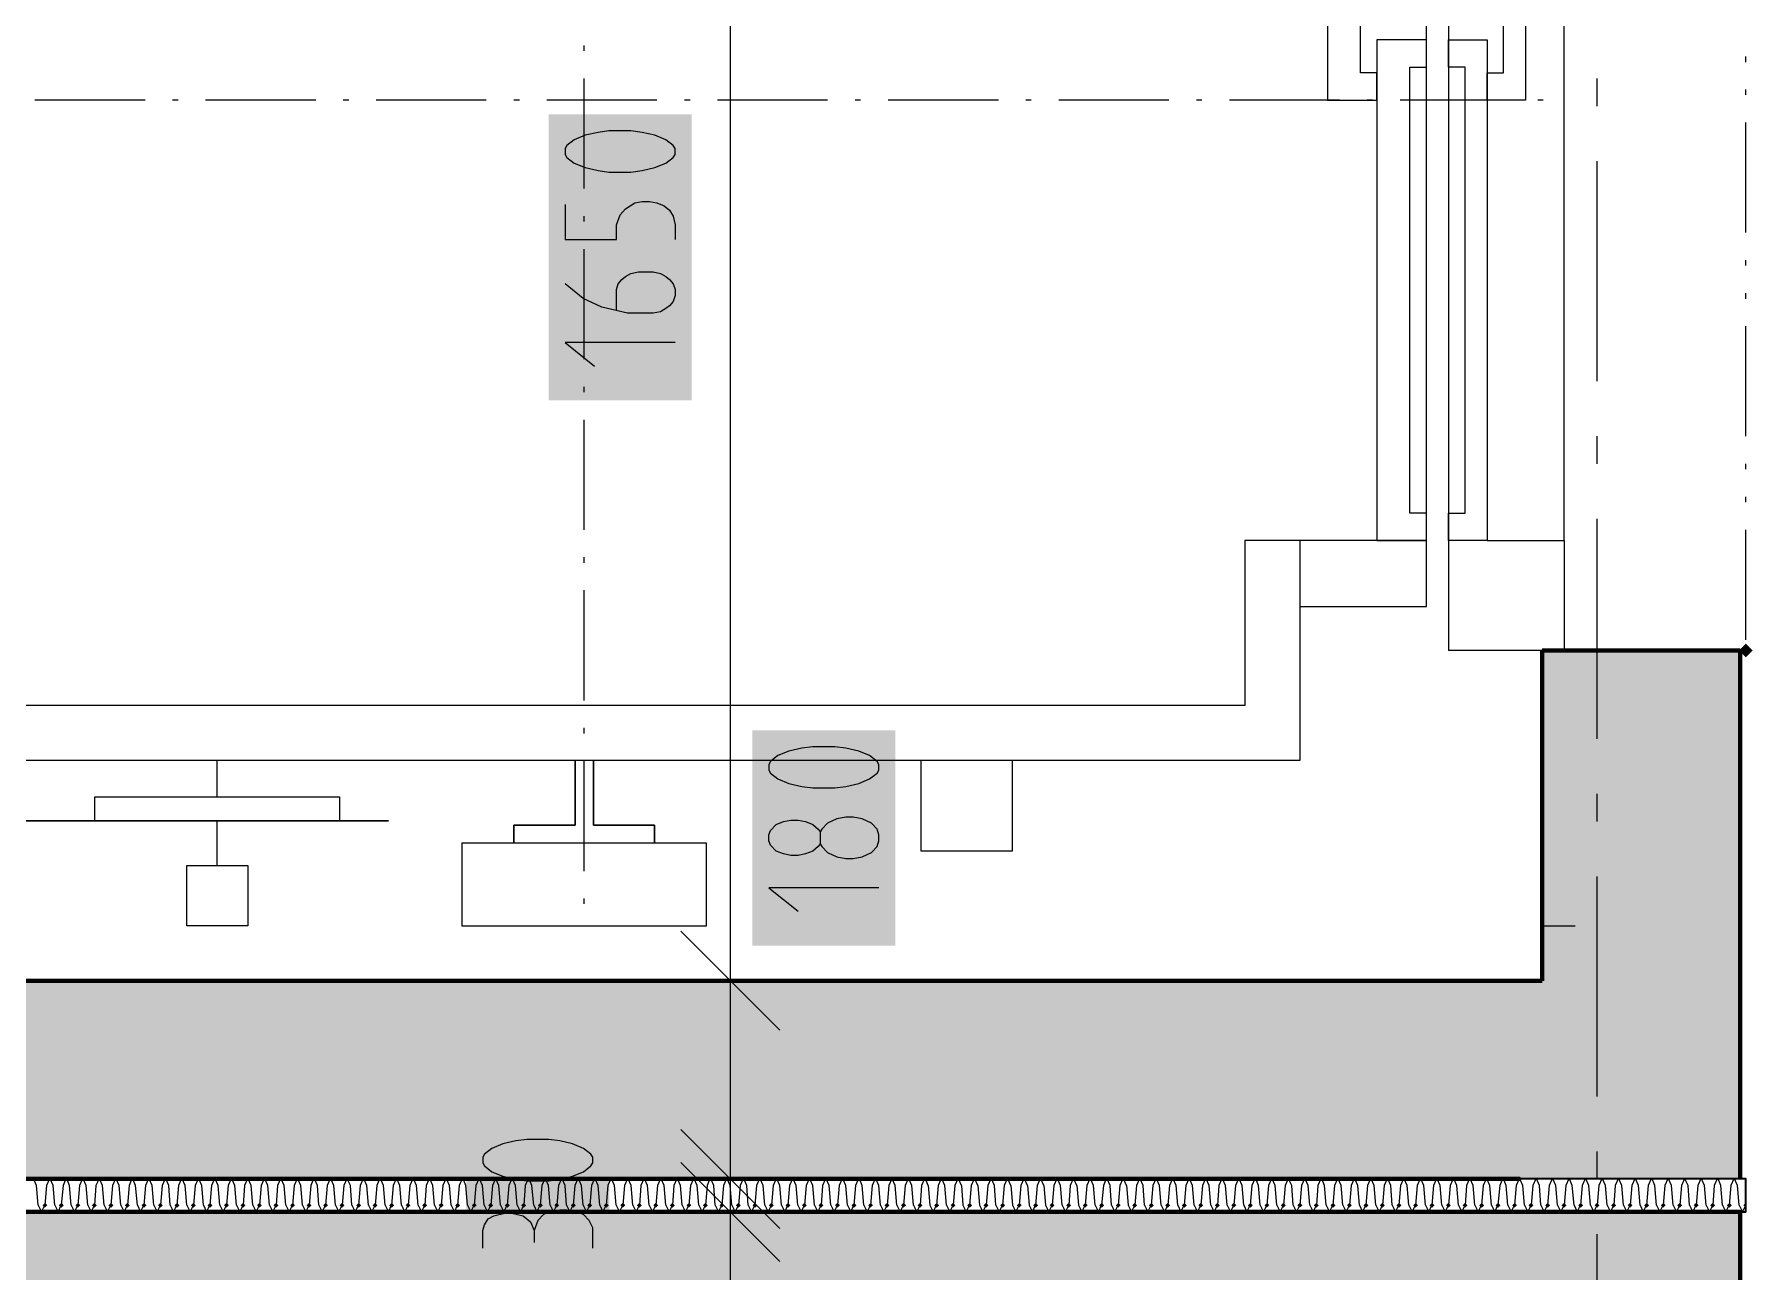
# Model space of a CAD drawing. Header units: millimetres. Extents: x 0 to 594, y 0 to 420.
# Drawn here: x 112.15 to 128.14, y 171.64 to 183.17 of the extents above; entities that cross this region are included whole.
import ezdxf

# ---------------------------------------------------------------- set-up
doc = ezdxf.new("R2010")
doc.units = ezdxf.units.MM
doc.header["$LTSCALE"] = 8
for name, color, linetype in [('PDF_Koty delkove', 7, 'Continuous'), ('PDF_Osy hlavni', 7, 'Continuous'), ('PDF_Steny obvodove nosne', 7, 'Continuous'), ('PDF_Steny sendvic', 7, 'Continuous'), ('PDF_Steny vnitrni', 7, 'Continuous'), ('PDF_Vytah', 7, 'Continuous')]:
    doc.layers.add(name, color=color, linetype=linetype)

msp = doc.modelspace()

# ---------------------------------------------------------------- linework, layer by layer
at = {"layer": 'PDF_Koty delkove', "lineweight": 18}
for points in [[(118.628, 131.969), (118.628, 149.753), (118.628, 151.916), (118.628, 154.553), (118.628, 155.806), (118.628, 158.065), (118.628, 159.31), (118.628, 160.823), (118.628, 163.437), (118.628, 170.15), (118.628, 172.2), (118.628, 172.508), (118.628, 174.353), (118.628, 191.265), (118.628, 193.11), (118.628, 193.418), (118.628, 195.468), (118.628, 195.621), (118.628, 210.535)], [(117.702, 182.268), (117.497, 182.268), (117.396, 182.254), (117.276, 182.227), (117.173, 182.185), (117.105, 182.131), (117.088, 182.103), (117.088, 182.049), (117.105, 182.021), (117.173, 181.967), (117.276, 181.926), (117.396, 181.898), (117.497, 181.884)], [(117.497, 181.884), (117.702, 181.884), (117.805, 181.898), (117.925, 181.926), (118.027, 181.967), (118.096, 182.021), (118.113, 182.049), (118.113, 182.103), (118.096, 182.131), (118.027, 182.185), (117.925, 182.227), (117.805, 182.254), (117.702, 182.268)], [(117.088, 181.583), (117.088, 181.255), (117.566, 181.255), (117.566, 181.392), (117.601, 181.487), (117.652, 181.542), (117.737, 181.597), (117.805, 181.611), (117.873, 181.611), (117.942, 181.597), (118.01, 181.57), (118.061, 181.528), (118.096, 181.474), (118.113, 181.392), (118.113, 181.255)], [(117.566, 180.598), (117.566, 180.789), (117.583, 180.844), (117.617, 180.885), (117.652, 180.912), (117.702, 180.94), (117.771, 180.954), (117.907, 180.954), (117.976, 180.94), (118.027, 180.912), (118.061, 180.885), (118.096, 180.844), (118.113, 180.789), (118.113, 180.735), (118.096, 180.68), (118.061, 180.639), (118.027, 180.612), (117.976, 180.584), (117.907, 180.57), (117.668, 180.57), (117.429, 180.625), (117.258, 180.707), (117.088, 180.844)], [(118.113, 180.296), (117.088, 180.296), (117.361, 180.078)], [(119.463, 175.629), (119.445, 175.602), (119.394, 175.561), (119.327, 175.534), (119.258, 175.52), (119.189, 175.52), (119.122, 175.534), (119.053, 175.561), (119.002, 175.616), (118.985, 175.657), (118.985, 175.711), (119.002, 175.752), (119.053, 175.808), (119.122, 175.835), (119.189, 175.849), (119.258, 175.849), (119.327, 175.835), (119.394, 175.808), (119.445, 175.766), (119.463, 175.739)], [(119.77, 175.876), (119.702, 175.876), (119.617, 175.862), (119.532, 175.821), (119.48, 175.766), (119.463, 175.739), (119.463, 175.629), (119.48, 175.602), (119.532, 175.547), (119.617, 175.506), (119.702, 175.492), (119.77, 175.492), (119.855, 175.506), (119.942, 175.547)], [(119.942, 175.547), (119.993, 175.602), (120.01, 175.657), (120.01, 175.711), (119.993, 175.766), (119.942, 175.821), (119.855, 175.862), (119.77, 175.876)], [(120.01, 175.219), (118.985, 175.219), (119.258, 175)], [(119.089, 173.892), (118.167, 174.814)], [(119.397, 174.353), (118.628, 174.353), (117.859, 174.353)], [(119.089, 172.047), (118.167, 172.969)], [(119.089, 171.739), (118.167, 172.662)], [(119.397, 172.508), (118.628, 172.508), (117.859, 172.508)], [(116.322, 171.862), (116.322, 172.026), (116.338, 172.081), (116.373, 172.135), (116.424, 172.163), (116.526, 172.19), (116.594, 172.19), (116.697, 172.163), (116.766, 172.108), (116.799, 172.026)], [(117.347, 171.862), (117.347, 172.053), (117.312, 172.121), (117.261, 172.176), (117.176, 172.203), (117.107, 172.217), (117.038, 172.217), (116.953, 172.203), (116.886, 172.176), (116.834, 172.121), (116.799, 172.026), (116.799, 171.917)], [(119.397, 172.2), (118.628, 172.2), (117.859, 172.2)]]:
    msp.add_lwpolyline(points, dxfattribs=at)
for points in [[(119.599, 176.533), (119.394, 176.533), (119.293, 176.519), (119.173, 176.492), (119.07, 176.451), (119.002, 176.396), (118.985, 176.368), (118.985, 176.314), (119.002, 176.286), (119.07, 176.232), (119.173, 176.191), (119.293, 176.163), (119.394, 176.149), (119.599, 176.149), (119.702, 176.163), (119.822, 176.191), (119.924, 176.232), (119.993, 176.286), (120.01, 176.314), (120.01, 176.368), (119.993, 176.396), (119.924, 176.451), (119.822, 176.492), (119.702, 176.519)], [(116.936, 172.874), (116.731, 172.874), (116.629, 172.861), (116.509, 172.833), (116.407, 172.792), (116.338, 172.738), (116.322, 172.71), (116.322, 172.656), (116.338, 172.628), (116.407, 172.574), (116.509, 172.533), (116.629, 172.505), (116.731, 172.491), (116.936, 172.491), (117.038, 172.505), (117.158, 172.533), (117.261, 172.574), (117.329, 172.628), (117.347, 172.656), (117.347, 172.71), (117.329, 172.738), (117.261, 172.792), (117.158, 172.833), (117.038, 172.861)]]:
    msp.add_lwpolyline(points, close=True, dxfattribs=at)
at = {"layer": 'PDF_Koty delkove', "color": 7, "lineweight": 18, "true_color": 0xffffff, "transparency": 33554559}
for points in [[(118.267, 179.759), (118.267, 182.421), (116.934, 179.759), (116.934, 182.421)], [(120.164, 174.681), (120.164, 176.686), (118.832, 174.681), (118.832, 176.686)], [(117.501, 171.68), (117.501, 173.028), (116.168, 171.68), (116.168, 173.028)]]:
    msp.add_solid(points, dxfattribs=at)
at = {"layer": 'PDF_Osy hlavni', "lineweight": 18}
for points in [[(126.697, 182.499), (126.697, 182.755)], [(126.697, 179.937), (126.697, 181.987)], [(126.697, 179.168), (126.697, 179.424)], [(126.697, 176.605), (126.697, 178.655)], [(126.697, 175.837), (126.697, 176.093)], [(126.697, 173.274), (126.697, 175.324)], [(126.697, 172.505), (126.697, 172.762)], [(126.697, 169.943), (126.697, 171.993)]]:
    msp.add_lwpolyline(points, dxfattribs=at)
at = {"layer": 'PDF_Steny obvodove nosne', "lineweight": 70}
msp.add_lwpolyline([(128.029, 131.816), (128.029, 172.2), (125.979, 172.2), (103.43, 172.2)], dxfattribs=at)
at = {"layer": 'PDF_Steny obvodove nosne', "color": 9, "lineweight": 9, "true_color": 0xc0c0c0, "transparency": 33554559}
for points in [[(101.38, 170.15), (125.979, 170.15), (101.38, 172.2), (125.979, 172.2)], [(125.979, 172.2), (125.979, 129.561), (128.029, 172.2), (128.029, 129.561)]]:
    msp.add_solid(points, dxfattribs=at)
at = {"layer": 'PDF_Steny sendvic', "lineweight": 35}
msp.add_lwpolyline([(103.43, 172.405), (103.43, 172.2), (125.979, 172.2), (128.029, 172.2), (128.081, 172.2), (128.081, 172.508), (128.029, 172.508), (105.582, 172.508), (103.737, 172.508), (103.737, 193.11), (105.582, 193.11), (128.029, 193.11), (128.081, 193.11), (128.081, 193.418), (128.029, 193.418), (103.43, 193.418), (103.43, 193.213)], dxfattribs=at)
at = {"layer": 'PDF_Steny sendvic', "lineweight": 25}
for points in [[(128.081, 182.909), (128.081, 182.96)], [(128.081, 182.602), (128.081, 182.653)], [(128.081, 181.32), (128.081, 182.345)], [(128.081, 181.013), (128.081, 181.064)], [(128.081, 180.705), (128.081, 180.757)], [(128.081, 179.424), (128.081, 180.449)], [(128.081, 179.117), (128.081, 179.168)], [(128.081, 178.809), (128.081, 178.86)], [(128.081, 177.528), (128.081, 178.553)]]:
    msp.add_lwpolyline(points, dxfattribs=at)
at = {"layer": 'PDF_Steny sendvic', "lineweight": 9}
for points in [[(112.168, 172.446), (112.14, 172.508)], [(112.287, 172.508), (112.26, 172.446)], [(112.322, 172.446), (112.294, 172.508)], [(112.441, 172.508), (112.414, 172.446)], [(112.475, 172.446), (112.448, 172.508)], [(112.595, 172.508), (112.567, 172.446)], [(112.629, 172.446), (112.601, 172.508)], [(112.749, 172.508), (112.721, 172.446)], [(112.783, 172.446), (112.755, 172.508)], [(112.902, 172.508), (112.875, 172.446)], [(112.937, 172.446), (112.909, 172.508)], [(113.056, 172.508), (113.029, 172.446)], [(113.09, 172.446), (113.063, 172.508)], [(113.21, 172.508), (113.182, 172.446)], [(113.244, 172.446), (113.216, 172.508)], [(113.364, 172.508), (113.336, 172.446)], [(113.398, 172.446), (113.37, 172.508)], [(113.517, 172.508), (113.49, 172.446)], [(113.552, 172.446), (113.524, 172.508)], [(113.671, 172.508), (113.644, 172.446)], [(113.705, 172.446), (113.678, 172.508)], [(113.825, 172.508), (113.797, 172.446)], [(113.859, 172.446), (113.831, 172.508)], [(113.979, 172.508), (113.951, 172.446)], [(114.013, 172.446), (113.985, 172.508)], [(114.132, 172.508), (114.105, 172.446)], [(114.167, 172.446), (114.139, 172.508)], [(114.286, 172.508), (114.259, 172.446)], [(114.32, 172.446), (114.293, 172.508)], [(114.44, 172.508), (114.412, 172.446)], [(114.474, 172.446), (114.446, 172.508)], [(114.594, 172.508), (114.566, 172.446)], [(114.628, 172.446), (114.6, 172.508)], [(114.747, 172.508), (114.72, 172.446)], [(114.782, 172.446), (114.754, 172.508)], [(114.901, 172.508), (114.873, 172.446)], [(114.935, 172.446), (114.908, 172.508)], [(115.055, 172.508), (115.027, 172.446)], [(115.089, 172.446), (115.061, 172.508)], [(115.209, 172.508), (115.181, 172.446)], [(115.243, 172.446), (115.215, 172.508)], [(115.362, 172.508), (115.335, 172.446)], [(115.397, 172.446), (115.369, 172.508)], [(115.516, 172.508), (115.488, 172.446)], [(115.55, 172.446), (115.523, 172.508)], [(115.67, 172.508), (115.642, 172.446)], [(115.704, 172.446), (115.676, 172.508)], [(115.824, 172.508), (115.796, 172.446)], [(115.858, 172.446), (115.83, 172.508)], [(115.977, 172.508), (115.95, 172.446)], [(116.012, 172.446), (115.984, 172.508)], [(116.131, 172.508), (116.103, 172.446)], [(116.165, 172.446), (116.138, 172.508)], [(116.285, 172.508), (116.257, 172.446)], [(116.319, 172.446), (116.291, 172.508)], [(116.439, 172.508), (116.411, 172.446)], [(116.473, 172.446), (116.445, 172.508)], [(116.592, 172.508), (116.565, 172.446)], [(116.627, 172.446), (116.599, 172.508)], [(116.746, 172.508), (116.718, 172.446)], [(116.78, 172.446), (116.753, 172.508)], [(116.9, 172.508), (116.872, 172.446)], [(116.934, 172.446), (116.906, 172.508)], [(117.054, 172.508), (117.026, 172.446)], [(117.088, 172.446), (117.06, 172.508)], [(117.207, 172.508), (117.18, 172.446)], [(117.242, 172.446), (117.214, 172.508)], [(117.361, 172.508), (117.333, 172.446)], [(117.395, 172.446), (117.368, 172.508)], [(117.515, 172.508), (117.487, 172.446)], [(117.549, 172.446), (117.521, 172.508)], [(117.669, 172.508), (117.641, 172.446)], [(117.703, 172.446), (117.675, 172.508)], [(117.822, 172.508), (117.795, 172.446)], [(117.857, 172.446), (117.829, 172.508)], [(117.976, 172.508), (117.948, 172.446)], [(118.01, 172.446), (117.983, 172.508)], [(118.13, 172.508), (118.102, 172.446)], [(118.164, 172.446), (118.136, 172.508)], [(118.284, 172.508), (118.256, 172.446)], [(118.318, 172.446), (118.29, 172.508)], [(118.437, 172.508), (118.41, 172.446)], [(118.472, 172.446), (118.444, 172.508)], [(118.591, 172.508), (118.563, 172.446)], [(118.625, 172.446), (118.598, 172.508)], [(118.745, 172.508), (118.717, 172.446)], [(118.779, 172.446), (118.751, 172.508)], [(118.899, 172.508), (118.871, 172.446)], [(118.933, 172.446), (118.905, 172.508)], [(119.052, 172.508), (119.025, 172.446)], [(119.087, 172.446), (119.059, 172.508)], [(119.206, 172.508), (119.178, 172.446)], [(119.24, 172.446), (119.213, 172.508)], [(119.36, 172.508), (119.332, 172.446)], [(119.394, 172.446), (119.366, 172.508)], [(119.514, 172.508), (119.486, 172.446)], [(119.548, 172.446), (119.52, 172.508)], [(119.667, 172.508), (119.64, 172.446)], [(119.702, 172.446), (119.674, 172.508)], [(119.821, 172.508), (119.793, 172.446)], [(119.855, 172.446), (119.828, 172.508)], [(119.975, 172.508), (119.947, 172.446)], [(120.009, 172.446), (119.981, 172.508)], [(120.129, 172.508), (120.101, 172.446)], [(120.163, 172.446), (120.135, 172.508)], [(120.282, 172.508), (120.255, 172.446)], [(120.317, 172.446), (120.289, 172.508)], [(120.436, 172.508), (120.408, 172.446)], [(120.47, 172.446), (120.443, 172.508)], [(120.59, 172.508), (120.562, 172.446)], [(120.624, 172.446), (120.596, 172.508)], [(120.744, 172.508), (120.716, 172.446)], [(120.778, 172.446), (120.75, 172.508)], [(120.897, 172.508), (120.87, 172.446)], [(120.932, 172.446), (120.904, 172.508)], [(121.051, 172.508), (121.023, 172.446)], [(121.085, 172.446), (121.058, 172.508)], [(121.205, 172.508), (121.177, 172.446)], [(121.239, 172.446), (121.211, 172.508)], [(121.359, 172.508), (121.331, 172.446)], [(121.393, 172.446), (121.365, 172.508)], [(121.512, 172.508), (121.485, 172.446)], [(121.547, 172.446), (121.519, 172.508)], [(121.666, 172.508), (121.638, 172.446)], [(121.7, 172.446), (121.673, 172.508)], [(121.82, 172.508), (121.792, 172.446)], [(121.854, 172.446), (121.826, 172.508)], [(121.974, 172.508), (121.946, 172.446)], [(122.008, 172.446), (121.98, 172.508)], [(122.127, 172.508), (122.1, 172.446)], [(122.162, 172.446), (122.134, 172.508)], [(122.281, 172.508), (122.253, 172.446)], [(122.315, 172.446), (122.288, 172.508)], [(122.435, 172.508), (122.407, 172.446)], [(122.469, 172.446), (122.441, 172.508)], [(122.589, 172.508), (122.561, 172.446)], [(122.623, 172.446), (122.595, 172.508)], [(122.742, 172.508), (122.715, 172.446)], [(122.777, 172.446), (122.749, 172.508)], [(122.896, 172.508), (122.868, 172.446)], [(122.93, 172.446), (122.903, 172.508)], [(123.05, 172.508), (123.022, 172.446)], [(123.084, 172.446), (123.056, 172.508)], [(123.204, 172.508), (123.176, 172.446)], [(123.238, 172.446), (123.21, 172.508)], [(123.357, 172.508), (123.33, 172.446)], [(123.391, 172.446), (123.364, 172.508)], [(123.511, 172.508), (123.483, 172.446)], [(123.545, 172.446), (123.518, 172.508)], [(123.665, 172.508), (123.637, 172.446)], [(123.699, 172.446), (123.671, 172.508)], [(123.819, 172.508), (123.791, 172.446)], [(123.853, 172.446), (123.825, 172.508)], [(123.972, 172.508), (123.945, 172.446)], [(124.006, 172.446), (123.979, 172.508)], [(124.126, 172.508), (124.098, 172.446)], [(124.16, 172.446), (124.133, 172.508)], [(124.28, 172.508), (124.252, 172.446)], [(124.314, 172.446), (124.286, 172.508)], [(124.434, 172.508), (124.406, 172.446)], [(124.468, 172.446), (124.44, 172.508)], [(124.587, 172.508), (124.56, 172.446)], [(124.621, 172.446), (124.594, 172.508)], [(124.741, 172.508), (124.713, 172.446)], [(124.775, 172.446), (124.748, 172.508)], [(124.895, 172.508), (124.867, 172.446)], [(124.929, 172.446), (124.901, 172.508)], [(125.049, 172.508), (125.021, 172.446)], [(125.083, 172.446), (125.055, 172.508)], [(125.202, 172.508), (125.175, 172.446)], [(125.236, 172.446), (125.209, 172.508)], [(125.356, 172.508), (125.328, 172.446)], [(125.39, 172.446), (125.363, 172.508)], [(125.51, 172.508), (125.482, 172.446)], [(125.544, 172.446), (125.516, 172.508)], [(125.664, 172.508), (125.636, 172.446)], [(125.698, 172.446), (125.67, 172.508)], [(125.817, 172.508), (125.79, 172.446)], [(125.851, 172.446), (125.824, 172.508)], [(125.971, 172.508), (125.943, 172.446)], [(126.005, 172.446), (125.978, 172.508)], [(126.125, 172.508), (126.097, 172.446)], [(126.159, 172.446), (126.131, 172.508)], [(126.279, 172.508), (126.251, 172.446)], [(126.313, 172.446), (126.285, 172.508)], [(126.432, 172.508), (126.405, 172.446)], [(126.466, 172.446), (126.439, 172.508)], [(126.586, 172.508), (126.558, 172.446)], [(126.62, 172.446), (126.593, 172.508)], [(126.74, 172.508), (126.712, 172.446)], [(126.774, 172.446), (126.746, 172.508)], [(126.894, 172.508), (126.866, 172.446)], [(126.928, 172.446), (126.9, 172.508)], [(127.047, 172.508), (127.02, 172.446)], [(127.081, 172.446), (127.054, 172.508)], [(127.201, 172.508), (127.173, 172.446)], [(127.235, 172.446), (127.208, 172.508)], [(127.355, 172.508), (127.327, 172.446)], [(127.389, 172.446), (127.361, 172.508)], [(127.509, 172.508), (127.481, 172.446)], [(127.543, 172.446), (127.515, 172.508)], [(127.662, 172.508), (127.635, 172.446)], [(127.696, 172.446), (127.669, 172.508)], [(127.816, 172.508), (127.788, 172.446)], [(127.85, 172.446), (127.823, 172.508)], [(127.97, 172.508), (127.942, 172.446)], [(128.004, 172.446), (127.976, 172.508)], [(112.183, 172.262), (112.168, 172.446)], [(112.26, 172.446), (112.245, 172.262)], [(112.26, 172.446), (112.26, 172.446)], [(112.337, 172.262), (112.322, 172.446)], [(112.414, 172.446), (112.398, 172.262)], [(112.414, 172.446), (112.414, 172.446)], [(112.491, 172.262), (112.475, 172.446)], [(112.567, 172.446), (112.552, 172.262)], [(112.567, 172.446), (112.567, 172.446)], [(112.644, 172.262), (112.629, 172.446)], [(112.721, 172.446), (112.706, 172.262)], [(112.721, 172.446), (112.721, 172.446)], [(112.798, 172.262), (112.783, 172.446)], [(112.875, 172.446), (112.86, 172.262)], [(112.875, 172.446), (112.875, 172.446)], [(112.952, 172.262), (112.937, 172.446)], [(113.029, 172.446), (113.013, 172.262)], [(113.029, 172.446), (113.029, 172.446)], [(113.106, 172.262), (113.09, 172.446)], [(113.182, 172.446), (113.167, 172.262)], [(113.182, 172.446), (113.182, 172.446)], [(113.259, 172.262), (113.244, 172.446)], [(113.336, 172.446), (113.321, 172.262)], [(113.336, 172.446), (113.336, 172.446)], [(113.413, 172.262), (113.398, 172.446)], [(113.49, 172.446), (113.475, 172.262)], [(113.49, 172.446), (113.49, 172.446)], [(113.567, 172.262), (113.552, 172.446)], [(113.644, 172.446), (113.628, 172.262)], [(113.644, 172.446), (113.644, 172.446)], [(113.721, 172.262), (113.705, 172.446)], [(113.797, 172.446), (113.782, 172.262)], [(113.797, 172.446), (113.797, 172.446)], [(113.874, 172.262), (113.859, 172.446)], [(113.951, 172.446), (113.936, 172.262)], [(113.951, 172.446), (113.951, 172.446)], [(114.028, 172.262), (114.013, 172.446)], [(114.105, 172.446), (114.09, 172.262)], [(114.105, 172.446), (114.105, 172.446)], [(114.182, 172.262), (114.167, 172.446)], [(114.259, 172.446), (114.243, 172.262)], [(114.259, 172.446), (114.259, 172.446)], [(114.336, 172.262), (114.32, 172.446)], [(114.412, 172.446), (114.397, 172.262)], [(114.412, 172.446), (114.412, 172.446)], [(114.489, 172.262), (114.474, 172.446)], [(114.566, 172.446), (114.551, 172.262)], [(114.566, 172.446), (114.566, 172.446)], [(114.643, 172.262), (114.628, 172.446)], [(114.72, 172.446), (114.705, 172.262)], [(114.72, 172.446), (114.72, 172.446)], [(114.797, 172.262), (114.782, 172.446)], [(114.873, 172.446), (114.858, 172.262)], [(114.873, 172.446), (114.873, 172.446)], [(114.951, 172.262), (114.935, 172.446)], [(115.027, 172.446), (115.012, 172.262)], [(115.027, 172.446), (115.027, 172.446)], [(115.104, 172.262), (115.089, 172.446)], [(115.181, 172.446), (115.166, 172.262)], [(115.181, 172.446), (115.181, 172.446)], [(115.258, 172.262), (115.243, 172.446)], [(115.335, 172.446), (115.32, 172.262)], [(115.335, 172.446), (115.335, 172.446)], [(115.412, 172.262), (115.397, 172.446)], [(115.488, 172.446), (115.473, 172.262)], [(115.488, 172.446), (115.488, 172.446)], [(115.566, 172.262), (115.55, 172.446)], [(115.642, 172.446), (115.627, 172.262)], [(115.642, 172.446), (115.642, 172.446)], [(115.719, 172.262), (115.704, 172.446)], [(115.796, 172.446), (115.781, 172.262)], [(115.796, 172.446), (115.796, 172.446)], [(115.873, 172.262), (115.858, 172.446)], [(115.95, 172.446), (115.935, 172.262)], [(115.95, 172.446), (115.95, 172.446)], [(116.027, 172.262), (116.012, 172.446)], [(116.103, 172.446), (116.088, 172.262)], [(116.103, 172.446), (116.103, 172.446)], [(116.181, 172.262), (116.165, 172.446)], [(116.257, 172.446), (116.242, 172.262)], [(116.257, 172.446), (116.257, 172.446)], [(116.334, 172.262), (116.319, 172.446)], [(116.411, 172.446), (116.396, 172.262)], [(116.411, 172.446), (116.411, 172.446)], [(116.488, 172.262), (116.473, 172.446)], [(116.565, 172.446), (116.55, 172.262)], [(116.565, 172.446), (116.565, 172.446)], [(116.642, 172.262), (116.627, 172.446)], [(116.718, 172.446), (116.703, 172.262)], [(116.718, 172.446), (116.718, 172.446)], [(116.796, 172.262), (116.78, 172.446)], [(116.872, 172.446), (116.857, 172.262)], [(116.872, 172.446), (116.872, 172.446)], [(116.949, 172.262), (116.934, 172.446)], [(117.026, 172.446), (117.011, 172.262)], [(117.026, 172.446), (117.026, 172.446)], [(117.103, 172.262), (117.088, 172.446)], [(117.18, 172.446), (117.165, 172.262)], [(117.18, 172.446), (117.18, 172.446)], [(117.257, 172.262), (117.242, 172.446)], [(117.333, 172.446), (117.318, 172.262)], [(117.333, 172.446), (117.333, 172.446)], [(117.411, 172.262), (117.395, 172.446)], [(117.487, 172.446), (117.472, 172.262)], [(117.487, 172.446), (117.487, 172.446)], [(117.564, 172.262), (117.549, 172.446)], [(117.641, 172.446), (117.626, 172.262)], [(117.641, 172.446), (117.641, 172.446)], [(117.718, 172.262), (117.703, 172.446)], [(117.795, 172.446), (117.78, 172.262)], [(117.795, 172.446), (117.795, 172.446)], [(117.872, 172.262), (117.857, 172.446)], [(117.948, 172.446), (117.933, 172.262)], [(117.948, 172.446), (117.948, 172.446)], [(117.948, 172.446), (117.948, 172.446)], [(118.026, 172.262), (118.01, 172.446)], [(118.102, 172.446), (118.087, 172.262)], [(118.102, 172.446), (118.102, 172.446)], [(118.179, 172.262), (118.164, 172.446)], [(118.256, 172.446), (118.241, 172.262)], [(118.256, 172.446), (118.256, 172.446)], [(118.333, 172.262), (118.318, 172.446)], [(118.41, 172.446), (118.395, 172.262)], [(118.41, 172.446), (118.41, 172.446)], [(118.487, 172.262), (118.472, 172.446)], [(118.563, 172.446), (118.548, 172.262)], [(118.563, 172.446), (118.563, 172.446)], [(118.641, 172.262), (118.625, 172.446)], [(118.717, 172.446), (118.702, 172.262)], [(118.717, 172.446), (118.717, 172.446)], [(118.794, 172.262), (118.779, 172.446)], [(118.871, 172.446), (118.856, 172.262)], [(118.871, 172.446), (118.871, 172.446)], [(118.948, 172.262), (118.933, 172.446)], [(119.025, 172.446), (119.009, 172.262)], [(119.025, 172.446), (119.025, 172.446)], [(119.102, 172.262), (119.087, 172.446)], [(119.178, 172.446), (119.163, 172.262)], [(119.178, 172.446), (119.178, 172.446)], [(119.256, 172.262), (119.24, 172.446)], [(119.332, 172.446), (119.317, 172.262)], [(119.332, 172.446), (119.332, 172.446)], [(119.409, 172.262), (119.394, 172.446)], [(119.486, 172.446), (119.471, 172.262)], [(119.486, 172.446), (119.486, 172.446)], [(119.563, 172.262), (119.548, 172.446)], [(119.64, 172.446), (119.624, 172.262)], [(119.64, 172.446), (119.64, 172.446)], [(119.717, 172.262), (119.702, 172.446)], [(119.793, 172.446), (119.778, 172.262)], [(119.793, 172.446), (119.793, 172.446)], [(119.87, 172.262), (119.855, 172.446)], [(119.947, 172.446), (119.932, 172.262)], [(119.947, 172.446), (119.947, 172.446)], [(120.024, 172.262), (120.009, 172.446)], [(120.101, 172.446), (120.086, 172.262)], [(120.101, 172.446), (120.101, 172.446)], [(120.178, 172.262), (120.163, 172.446)], [(120.255, 172.446), (120.239, 172.262)], [(120.255, 172.446), (120.255, 172.446)], [(120.332, 172.262), (120.317, 172.446)], [(120.408, 172.446), (120.393, 172.262)], [(120.408, 172.446), (120.408, 172.446)], [(120.47, 172.446), (120.485, 172.262), (120.516, 172.2)], [(120.562, 172.446), (120.547, 172.262)], [(120.562, 172.446), (120.562, 172.446)], [(120.639, 172.262), (120.624, 172.446)], [(120.716, 172.446), (120.701, 172.262)], [(120.716, 172.446), (120.716, 172.446)], [(120.778, 172.446), (120.793, 172.262), (120.824, 172.2)], [(120.87, 172.446), (120.854, 172.262)], [(120.87, 172.446), (120.87, 172.446)], [(120.932, 172.446), (120.947, 172.262), (120.977, 172.2)], [(121.023, 172.446), (121.008, 172.262)], [(121.023, 172.446), (121.023, 172.446)], [(121.1, 172.262), (121.085, 172.446)], [(121.177, 172.446), (121.162, 172.262)], [(121.177, 172.446), (121.177, 172.446)], [(121.239, 172.446), (121.254, 172.262), (121.285, 172.2)], [(121.331, 172.446), (121.316, 172.262)], [(121.331, 172.446), (121.331, 172.446)], [(121.393, 172.446), (121.408, 172.262), (121.439, 172.2)], [(121.485, 172.446), (121.469, 172.262)], [(121.485, 172.446), (121.485, 172.446)], [(121.547, 172.446), (121.562, 172.262), (121.592, 172.2)], [(121.638, 172.446), (121.623, 172.262)], [(121.638, 172.446), (121.638, 172.446)], [(121.715, 172.262), (121.7, 172.446)], [(121.792, 172.446), (121.777, 172.262)], [(121.792, 172.446), (121.792, 172.446)], [(121.854, 172.446), (121.869, 172.262), (121.9, 172.2)], [(121.946, 172.446), (121.931, 172.262)], [(121.946, 172.446), (121.946, 172.446)], [(122.023, 172.262), (122.008, 172.446)], [(122.1, 172.446), (122.084, 172.262)], [(122.1, 172.446), (122.1, 172.446)], [(122.177, 172.262), (122.162, 172.446)], [(122.253, 172.446), (122.238, 172.262)], [(122.253, 172.446), (122.253, 172.446)], [(122.315, 172.446), (122.33, 172.262), (122.361, 172.2)], [(122.407, 172.446), (122.392, 172.262)], [(122.407, 172.446), (122.407, 172.446)], [(122.484, 172.262), (122.469, 172.446)], [(122.561, 172.446), (122.546, 172.262)], [(122.561, 172.446), (122.561, 172.446)], [(122.638, 172.262), (122.623, 172.446)], [(122.715, 172.446), (122.699, 172.262)], [(122.715, 172.446), (122.715, 172.446)], [(122.792, 172.262), (122.777, 172.446)], [(122.868, 172.446), (122.853, 172.262)], [(122.868, 172.446), (122.868, 172.446)], [(122.945, 172.262), (122.93, 172.446)], [(123.022, 172.446), (123.007, 172.262)], [(123.022, 172.446), (123.022, 172.446)], [(123.099, 172.262), (123.084, 172.446)], [(123.176, 172.446), (123.161, 172.262)], [(123.176, 172.446), (123.176, 172.446)], [(123.253, 172.262), (123.238, 172.446)], [(123.33, 172.446), (123.314, 172.262)], [(123.33, 172.446), (123.33, 172.446)], [(123.407, 172.262), (123.391, 172.446)], [(123.483, 172.446), (123.468, 172.262)], [(123.483, 172.446), (123.483, 172.446)], [(123.56, 172.262), (123.545, 172.446)], [(123.637, 172.446), (123.622, 172.262)], [(123.637, 172.446), (123.637, 172.446)], [(123.714, 172.262), (123.699, 172.446)], [(123.791, 172.446), (123.776, 172.262)], [(123.791, 172.446), (123.791, 172.446)], [(123.868, 172.262), (123.853, 172.446)], [(123.945, 172.446), (123.929, 172.262)], [(123.945, 172.446), (123.945, 172.446)], [(124.022, 172.262), (124.006, 172.446)], [(124.098, 172.446), (124.083, 172.262)], [(124.098, 172.446), (124.098, 172.446)], [(124.175, 172.262), (124.16, 172.446)], [(124.252, 172.446), (124.237, 172.262)], [(124.252, 172.446), (124.252, 172.446)], [(124.329, 172.262), (124.314, 172.446)], [(124.406, 172.446), (124.391, 172.262)], [(124.406, 172.446), (124.406, 172.446)], [(124.483, 172.262), (124.468, 172.446)], [(124.56, 172.446), (124.544, 172.262)], [(124.56, 172.446), (124.56, 172.446)], [(124.637, 172.262), (124.621, 172.446)], [(124.713, 172.446), (124.698, 172.262)], [(124.713, 172.446), (124.713, 172.446)], [(124.79, 172.262), (124.775, 172.446)], [(124.867, 172.446), (124.852, 172.262)], [(124.867, 172.446), (124.867, 172.446)], [(124.944, 172.262), (124.929, 172.446)], [(125.021, 172.446), (125.006, 172.262)], [(125.021, 172.446), (125.021, 172.446)], [(125.098, 172.262), (125.083, 172.446)], [(125.175, 172.446), (125.159, 172.262)], [(125.175, 172.446), (125.175, 172.446)], [(125.252, 172.262), (125.236, 172.446)], [(125.328, 172.446), (125.313, 172.262)], [(125.328, 172.446), (125.328, 172.446)], [(125.405, 172.262), (125.39, 172.446)], [(125.482, 172.446), (125.467, 172.262)], [(125.482, 172.446), (125.482, 172.446)], [(125.482, 172.446), (125.482, 172.446)], [(125.559, 172.262), (125.544, 172.446)], [(125.636, 172.446), (125.621, 172.262)], [(125.636, 172.446), (125.636, 172.446)], [(125.713, 172.262), (125.698, 172.446)], [(125.79, 172.446), (125.774, 172.262)], [(125.79, 172.446), (125.79, 172.446)], [(125.867, 172.262), (125.851, 172.446)], [(125.943, 172.446), (125.928, 172.262)], [(125.943, 172.446), (125.943, 172.446)], [(126.02, 172.262), (126.005, 172.446)], [(126.097, 172.446), (126.082, 172.262)], [(126.097, 172.446), (126.097, 172.446)], [(126.174, 172.262), (126.159, 172.446)], [(126.251, 172.446), (126.236, 172.262)], [(126.251, 172.446), (126.251, 172.446)], [(126.328, 172.262), (126.313, 172.446)], [(126.405, 172.446), (126.389, 172.262)], [(126.405, 172.446), (126.405, 172.446)], [(126.482, 172.262), (126.466, 172.446)], [(126.558, 172.446), (126.543, 172.262)], [(126.558, 172.446), (126.558, 172.446)], [(126.635, 172.262), (126.62, 172.446)], [(126.712, 172.446), (126.697, 172.262)], [(126.712, 172.446), (126.712, 172.446)], [(126.789, 172.262), (126.774, 172.446)], [(126.866, 172.446), (126.851, 172.262)], [(126.866, 172.446), (126.866, 172.446)], [(126.943, 172.262), (126.928, 172.446)], [(127.02, 172.446), (127.004, 172.262)], [(127.02, 172.446), (127.02, 172.446)], [(127.097, 172.262), (127.081, 172.446)], [(127.173, 172.446), (127.158, 172.262)], [(127.173, 172.446), (127.173, 172.446)], [(127.25, 172.262), (127.235, 172.446)], [(127.327, 172.446), (127.312, 172.262)], [(127.327, 172.446), (127.327, 172.446)], [(127.404, 172.262), (127.389, 172.446)], [(127.481, 172.446), (127.466, 172.262)], [(127.481, 172.446), (127.481, 172.446)], [(127.558, 172.262), (127.543, 172.446)], [(127.635, 172.446), (127.619, 172.262)], [(127.635, 172.446), (127.635, 172.446)], [(127.712, 172.262), (127.696, 172.446)], [(127.788, 172.446), (127.773, 172.262)], [(127.788, 172.446), (127.788, 172.446)], [(127.865, 172.262), (127.85, 172.446)], [(127.942, 172.446), (127.927, 172.262)], [(127.942, 172.446), (127.942, 172.446)], [(128.019, 172.262), (128.004, 172.446)], [(112.183, 172.262), (112.214, 172.2)], [(112.214, 172.2), (112.245, 172.262)], [(112.337, 172.262), (112.368, 172.2)], [(112.368, 172.2), (112.398, 172.262)], [(112.491, 172.262), (112.521, 172.2)], [(112.521, 172.2), (112.552, 172.262)], [(112.644, 172.262), (112.675, 172.2)], [(112.675, 172.2), (112.706, 172.262)], [(112.798, 172.262), (112.829, 172.2)], [(112.829, 172.2), (112.86, 172.262)], [(112.952, 172.262), (112.983, 172.2)], [(112.983, 172.2), (113.013, 172.262)], [(113.106, 172.262), (113.136, 172.2)], [(113.136, 172.2), (113.167, 172.262)], [(113.259, 172.262), (113.29, 172.2)], [(113.29, 172.2), (113.321, 172.262)], [(113.413, 172.262), (113.444, 172.2)], [(113.444, 172.2), (113.475, 172.262)], [(113.567, 172.262), (113.598, 172.2)], [(113.598, 172.2), (113.628, 172.262)], [(113.721, 172.262), (113.751, 172.2)], [(113.751, 172.2), (113.782, 172.262)], [(113.874, 172.262), (113.905, 172.2)], [(113.905, 172.2), (113.936, 172.262)], [(114.028, 172.262), (114.059, 172.2)], [(114.059, 172.2), (114.09, 172.262)], [(114.182, 172.262), (114.213, 172.2)], [(114.213, 172.2), (114.243, 172.262)], [(114.336, 172.262), (114.366, 172.2)], [(114.366, 172.2), (114.397, 172.262)], [(114.489, 172.262), (114.52, 172.2)], [(114.52, 172.2), (114.551, 172.262)], [(114.643, 172.262), (114.674, 172.2)], [(114.674, 172.2), (114.705, 172.262)], [(114.797, 172.262), (114.828, 172.2)], [(114.828, 172.2), (114.858, 172.262)], [(114.828, 172.2), (114.828, 172.2)], [(114.951, 172.262), (114.981, 172.2)], [(114.981, 172.2), (115.012, 172.262)], [(115.104, 172.262), (115.135, 172.2)], [(115.135, 172.2), (115.166, 172.262)], [(115.135, 172.2), (115.135, 172.2)], [(115.258, 172.262), (115.289, 172.2)], [(115.289, 172.2), (115.32, 172.262)], [(115.412, 172.262), (115.443, 172.2)], [(115.443, 172.2), (115.473, 172.262)], [(115.566, 172.262), (115.596, 172.2)], [(115.596, 172.2), (115.627, 172.262)], [(115.719, 172.262), (115.75, 172.2)], [(115.75, 172.2), (115.781, 172.262)], [(115.873, 172.262), (115.904, 172.2)], [(115.904, 172.2), (115.935, 172.262)], [(116.027, 172.262), (116.058, 172.2)], [(116.058, 172.2), (116.088, 172.262)], [(116.181, 172.262), (116.211, 172.2)], [(116.211, 172.2), (116.242, 172.262)], [(116.334, 172.262), (116.365, 172.2)], [(116.365, 172.2), (116.396, 172.262)], [(116.488, 172.262), (116.519, 172.2)], [(116.519, 172.2), (116.55, 172.262)], [(116.642, 172.262), (116.673, 172.2)], [(116.673, 172.2), (116.703, 172.262)], [(116.796, 172.262), (116.826, 172.2)], [(116.826, 172.2), (116.857, 172.262)], [(116.949, 172.262), (116.98, 172.2)], [(116.98, 172.2), (117.011, 172.262)], [(117.103, 172.262), (117.134, 172.2)], [(117.134, 172.2), (117.165, 172.262)], [(117.257, 172.262), (117.287, 172.2)], [(117.287, 172.2), (117.318, 172.262)], [(117.411, 172.262), (117.441, 172.2)], [(117.441, 172.2), (117.472, 172.262)], [(117.564, 172.262), (117.595, 172.2)], [(117.595, 172.2), (117.626, 172.262)], [(117.718, 172.262), (117.749, 172.2)], [(117.749, 172.2), (117.78, 172.262)], [(117.872, 172.262), (117.902, 172.2)], [(117.902, 172.2), (117.933, 172.262)], [(118.026, 172.262), (118.056, 172.2)], [(118.056, 172.2), (118.087, 172.262)], [(118.179, 172.262), (118.21, 172.2)], [(118.21, 172.2), (118.241, 172.262)], [(118.333, 172.262), (118.364, 172.2)], [(118.364, 172.2), (118.395, 172.262)], [(118.487, 172.262), (118.517, 172.2)], [(118.517, 172.2), (118.548, 172.262)], [(118.641, 172.262), (118.671, 172.2)], [(118.671, 172.2), (118.702, 172.262)], [(118.794, 172.262), (118.825, 172.2)], [(118.825, 172.2), (118.856, 172.262)], [(118.948, 172.262), (118.979, 172.2)], [(118.979, 172.2), (119.009, 172.262)], [(119.102, 172.262), (119.133, 172.2)], [(119.133, 172.2), (119.163, 172.262)], [(119.256, 172.262), (119.286, 172.2)], [(119.286, 172.2), (119.317, 172.262)], [(119.409, 172.262), (119.44, 172.2)], [(119.44, 172.2), (119.471, 172.262)], [(119.563, 172.262), (119.594, 172.2)], [(119.594, 172.2), (119.624, 172.262)], [(119.717, 172.262), (119.748, 172.2)], [(119.748, 172.2), (119.778, 172.262)], [(119.87, 172.262), (119.901, 172.2)], [(119.901, 172.2), (119.932, 172.262)], [(120.024, 172.262), (120.055, 172.2)], [(120.055, 172.2), (120.086, 172.262)], [(120.178, 172.262), (120.209, 172.2)], [(120.209, 172.2), (120.239, 172.262)], [(120.332, 172.262), (120.363, 172.2)], [(120.363, 172.2), (120.393, 172.262)], [(120.516, 172.2), (120.547, 172.262)], [(120.639, 172.262), (120.67, 172.2)], [(120.67, 172.2), (120.701, 172.262)], [(120.824, 172.2), (120.854, 172.262)], [(120.977, 172.2), (121.008, 172.262)], [(121.1, 172.262), (121.131, 172.2)], [(121.131, 172.2), (121.162, 172.262)], [(121.285, 172.2), (121.316, 172.262)], [(121.439, 172.2), (121.469, 172.262)], [(121.592, 172.2), (121.623, 172.262)], [(121.715, 172.262), (121.746, 172.2)], [(121.746, 172.2), (121.777, 172.262)], [(121.9, 172.2), (121.931, 172.262)], [(122.023, 172.262), (122.054, 172.2)], [(122.054, 172.2), (122.084, 172.262)], [(122.177, 172.262), (122.207, 172.2)], [(122.207, 172.2), (122.238, 172.262)], [(122.361, 172.2), (122.392, 172.262)], [(122.484, 172.262), (122.515, 172.2)], [(122.515, 172.2), (122.546, 172.262)], [(122.638, 172.262), (122.669, 172.2)], [(122.669, 172.2), (122.699, 172.262)], [(122.792, 172.262), (122.822, 172.2)], [(122.822, 172.2), (122.853, 172.262)], [(122.945, 172.262), (122.976, 172.2)], [(122.976, 172.2), (123.007, 172.262)], [(123.099, 172.262), (123.13, 172.2)], [(123.13, 172.2), (123.161, 172.262)], [(123.253, 172.262), (123.284, 172.2)], [(123.284, 172.2), (123.314, 172.262)], [(123.407, 172.262), (123.437, 172.2)], [(123.437, 172.2), (123.468, 172.262)], [(123.56, 172.262), (123.591, 172.2)], [(123.591, 172.2), (123.622, 172.262)], [(123.714, 172.262), (123.745, 172.2)], [(123.745, 172.2), (123.776, 172.262)], [(123.868, 172.262), (123.899, 172.2)], [(123.899, 172.2), (123.929, 172.262)], [(124.022, 172.262), (124.052, 172.2)], [(124.052, 172.2), (124.083, 172.262)], [(124.175, 172.262), (124.206, 172.2)], [(124.206, 172.2), (124.237, 172.262)], [(124.329, 172.262), (124.36, 172.2)], [(124.36, 172.2), (124.391, 172.262)], [(124.483, 172.262), (124.514, 172.2)], [(124.514, 172.2), (124.544, 172.262)], [(124.637, 172.262), (124.667, 172.2)], [(124.667, 172.2), (124.698, 172.262)], [(124.79, 172.262), (124.821, 172.2)], [(124.821, 172.2), (124.852, 172.262)], [(124.944, 172.262), (124.975, 172.2)], [(124.975, 172.2), (125.006, 172.262)], [(125.098, 172.262), (125.129, 172.2)], [(125.129, 172.2), (125.159, 172.262)], [(125.252, 172.262), (125.282, 172.2)], [(125.282, 172.2), (125.313, 172.262)], [(125.405, 172.262), (125.436, 172.2)], [(125.436, 172.2), (125.467, 172.262)], [(125.559, 172.262), (125.59, 172.2)], [(125.59, 172.2), (125.621, 172.262)], [(125.713, 172.262), (125.744, 172.2)], [(125.744, 172.2), (125.774, 172.262)], [(125.867, 172.262), (125.897, 172.2)], [(125.897, 172.2), (125.928, 172.262)], [(126.02, 172.262), (126.051, 172.2)], [(126.051, 172.2), (126.082, 172.262)], [(126.174, 172.262), (126.205, 172.2)], [(126.205, 172.2), (126.236, 172.262)], [(126.328, 172.262), (126.359, 172.2)], [(126.359, 172.2), (126.389, 172.262)], [(126.482, 172.262), (126.512, 172.2)], [(126.512, 172.2), (126.543, 172.262)], [(126.635, 172.262), (126.666, 172.2)], [(126.666, 172.2), (126.697, 172.262)], [(126.789, 172.262), (126.82, 172.2)], [(126.82, 172.2), (126.851, 172.262)], [(126.943, 172.262), (126.974, 172.2)], [(126.974, 172.2), (127.004, 172.262)], [(127.097, 172.262), (127.127, 172.2)], [(127.127, 172.2), (127.158, 172.262)], [(127.25, 172.262), (127.281, 172.2)], [(127.281, 172.2), (127.312, 172.262)], [(127.404, 172.262), (127.435, 172.2)], [(127.435, 172.2), (127.466, 172.262)], [(127.558, 172.262), (127.589, 172.2)], [(127.589, 172.2), (127.619, 172.262)], [(127.712, 172.262), (127.742, 172.2)], [(127.742, 172.2), (127.773, 172.262)], [(127.865, 172.262), (127.896, 172.2)], [(127.896, 172.2), (127.927, 172.262)], [(128.019, 172.262), (128.05, 172.2)], [(128.05, 172.2), (128.081, 172.262)]]:
    msp.add_lwpolyline(points, dxfattribs=at)
at = {"layer": 'PDF_Steny sendvic', "lineweight": 25, "transparency": 33554559}
msp.add_solid([(128.081, 177.364), (128.017, 177.428), (128.145, 177.428), (128.081, 177.492)], dxfattribs=at)
at = {"layer": 'PDF_Steny sendvic', "lineweight": 9, "transparency": 33554559}
for points in [[(112.245, 172.239), (112.222, 172.262), (112.268, 172.262), (112.245, 172.285)], [(112.398, 172.239), (112.375, 172.262), (112.421, 172.262), (112.398, 172.285)], [(112.552, 172.239), (112.529, 172.262), (112.575, 172.262), (112.552, 172.285)], [(112.706, 172.239), (112.683, 172.262), (112.729, 172.262), (112.706, 172.285)], [(112.86, 172.239), (112.836, 172.262), (112.883, 172.262), (112.86, 172.285)], [(113.013, 172.239), (112.99, 172.262), (113.036, 172.262), (113.013, 172.285)], [(113.167, 172.239), (113.144, 172.262), (113.19, 172.262), (113.167, 172.285)], [(113.321, 172.239), (113.298, 172.262), (113.344, 172.262), (113.321, 172.285)], [(113.475, 172.239), (113.451, 172.262), (113.498, 172.262), (113.475, 172.285)], [(113.628, 172.239), (113.605, 172.262), (113.651, 172.262), (113.628, 172.285)], [(113.782, 172.239), (113.759, 172.262), (113.805, 172.262), (113.782, 172.285)], [(113.936, 172.239), (113.913, 172.262), (113.959, 172.262), (113.936, 172.285)], [(114.09, 172.239), (114.066, 172.262), (114.113, 172.262), (114.09, 172.285)], [(114.243, 172.239), (114.22, 172.262), (114.266, 172.262), (114.243, 172.285)], [(114.397, 172.239), (114.374, 172.262), (114.42, 172.262), (114.397, 172.285)], [(114.551, 172.239), (114.528, 172.262), (114.574, 172.262), (114.551, 172.285)], [(114.705, 172.239), (114.681, 172.262), (114.728, 172.262), (114.705, 172.285)], [(114.858, 172.239), (114.835, 172.262), (114.881, 172.262), (114.858, 172.285)], [(115.012, 172.239), (114.989, 172.262), (115.035, 172.262), (115.012, 172.285)], [(115.166, 172.239), (115.143, 172.262), (115.189, 172.262), (115.166, 172.285)], [(115.32, 172.239), (115.296, 172.262), (115.343, 172.262), (115.32, 172.285)], [(115.473, 172.239), (115.45, 172.262), (115.496, 172.262), (115.473, 172.285)], [(115.627, 172.239), (115.604, 172.262), (115.65, 172.262), (115.627, 172.285)], [(115.781, 172.239), (115.758, 172.262), (115.804, 172.262), (115.781, 172.285)], [(115.935, 172.239), (115.911, 172.262), (115.958, 172.262), (115.935, 172.285)], [(116.088, 172.239), (116.065, 172.262), (116.111, 172.262), (116.088, 172.285)], [(116.242, 172.239), (116.219, 172.262), (116.265, 172.262), (116.242, 172.285)], [(116.396, 172.239), (116.373, 172.262), (116.419, 172.262), (116.396, 172.285)], [(116.55, 172.239), (116.526, 172.262), (116.573, 172.262), (116.55, 172.285)], [(116.703, 172.239), (116.68, 172.262), (116.726, 172.262), (116.703, 172.285)], [(116.857, 172.239), (116.834, 172.262), (116.88, 172.262), (116.857, 172.285)], [(117.011, 172.239), (116.988, 172.262), (117.034, 172.262), (117.011, 172.285)], [(117.165, 172.239), (117.141, 172.262), (117.188, 172.262), (117.165, 172.285)], [(117.318, 172.239), (117.295, 172.262), (117.341, 172.262), (117.318, 172.285)], [(117.472, 172.239), (117.449, 172.262), (117.495, 172.262), (117.472, 172.285)], [(117.626, 172.239), (117.603, 172.262), (117.649, 172.262), (117.626, 172.285)], [(117.78, 172.239), (117.756, 172.262), (117.803, 172.262), (117.78, 172.285)], [(117.933, 172.239), (117.91, 172.262), (117.956, 172.262), (117.933, 172.285)], [(118.087, 172.239), (118.064, 172.262), (118.11, 172.262), (118.087, 172.285)], [(118.241, 172.239), (118.218, 172.262), (118.264, 172.262), (118.241, 172.285)], [(118.395, 172.239), (118.371, 172.262), (118.418, 172.262), (118.395, 172.285)], [(118.548, 172.239), (118.525, 172.262), (118.571, 172.262), (118.548, 172.285)], [(118.702, 172.239), (118.679, 172.262), (118.725, 172.262), (118.702, 172.285)], [(118.856, 172.239), (118.833, 172.262), (118.879, 172.262), (118.856, 172.285)], [(119.009, 172.239), (118.986, 172.262), (119.033, 172.262), (119.009, 172.285)], [(119.163, 172.239), (119.14, 172.262), (119.186, 172.262), (119.163, 172.285)], [(119.317, 172.239), (119.294, 172.262), (119.34, 172.262), (119.317, 172.285)], [(119.471, 172.239), (119.448, 172.262), (119.494, 172.262), (119.471, 172.285)], [(119.624, 172.239), (119.601, 172.262), (119.648, 172.262), (119.624, 172.285)], [(119.778, 172.239), (119.755, 172.262), (119.801, 172.262), (119.778, 172.285)], [(119.932, 172.239), (119.909, 172.262), (119.955, 172.262), (119.932, 172.285)], [(120.086, 172.239), (120.063, 172.262), (120.109, 172.262), (120.086, 172.285)], [(120.239, 172.239), (120.216, 172.262), (120.263, 172.262), (120.239, 172.285)], [(120.393, 172.239), (120.37, 172.262), (120.416, 172.262), (120.393, 172.285)], [(120.547, 172.239), (120.524, 172.262), (120.57, 172.262), (120.547, 172.285)], [(120.701, 172.239), (120.678, 172.262), (120.724, 172.262), (120.701, 172.285)], [(120.854, 172.239), (120.831, 172.262), (120.878, 172.262), (120.854, 172.285)], [(121.008, 172.239), (120.985, 172.262), (121.031, 172.262), (121.008, 172.285)], [(121.162, 172.239), (121.139, 172.262), (121.185, 172.262), (121.162, 172.285)], [(121.316, 172.239), (121.293, 172.262), (121.339, 172.262), (121.316, 172.285)], [(121.469, 172.239), (121.446, 172.262), (121.493, 172.262), (121.469, 172.285)], [(121.623, 172.239), (121.6, 172.262), (121.646, 172.262), (121.623, 172.285)], [(121.777, 172.239), (121.754, 172.262), (121.8, 172.262), (121.777, 172.285)], [(121.931, 172.239), (121.908, 172.262), (121.954, 172.262), (121.931, 172.285)], [(122.084, 172.239), (122.061, 172.262), (122.108, 172.262), (122.084, 172.285)], [(122.238, 172.239), (122.215, 172.262), (122.261, 172.262), (122.238, 172.285)], [(122.392, 172.239), (122.369, 172.262), (122.415, 172.262), (122.392, 172.285)], [(122.546, 172.239), (122.523, 172.262), (122.569, 172.262), (122.546, 172.285)], [(122.699, 172.239), (122.676, 172.262), (122.723, 172.262), (122.699, 172.285)], [(122.853, 172.239), (122.83, 172.262), (122.876, 172.262), (122.853, 172.285)], [(123.007, 172.239), (122.984, 172.262), (123.03, 172.262), (123.007, 172.285)], [(123.161, 172.239), (123.138, 172.262), (123.184, 172.262), (123.161, 172.285)], [(123.314, 172.239), (123.291, 172.262), (123.338, 172.262), (123.314, 172.285)], [(123.468, 172.239), (123.445, 172.262), (123.491, 172.262), (123.468, 172.285)], [(123.622, 172.239), (123.599, 172.262), (123.645, 172.262), (123.622, 172.285)], [(123.776, 172.239), (123.753, 172.262), (123.799, 172.262), (123.776, 172.285)], [(123.929, 172.239), (123.906, 172.262), (123.953, 172.262), (123.929, 172.285)], [(124.083, 172.239), (124.06, 172.262), (124.106, 172.262), (124.083, 172.285)], [(124.237, 172.239), (124.214, 172.262), (124.26, 172.262), (124.237, 172.285)], [(124.391, 172.239), (124.368, 172.262), (124.414, 172.262), (124.391, 172.285)], [(124.544, 172.239), (124.521, 172.262), (124.568, 172.262), (124.544, 172.285)], [(124.698, 172.239), (124.675, 172.262), (124.721, 172.262), (124.698, 172.285)], [(124.852, 172.239), (124.829, 172.262), (124.875, 172.262), (124.852, 172.285)], [(125.006, 172.239), (124.983, 172.262), (125.029, 172.262), (125.006, 172.285)], [(125.159, 172.239), (125.136, 172.262), (125.182, 172.262), (125.159, 172.285)], [(125.313, 172.239), (125.29, 172.262), (125.336, 172.262), (125.313, 172.285)], [(125.467, 172.239), (125.444, 172.262), (125.49, 172.262), (125.467, 172.285)], [(125.621, 172.239), (125.598, 172.262), (125.644, 172.262), (125.621, 172.285)], [(125.774, 172.239), (125.751, 172.262), (125.797, 172.262), (125.774, 172.285)], [(125.928, 172.239), (125.905, 172.262), (125.951, 172.262), (125.928, 172.285)], [(126.082, 172.239), (126.059, 172.262), (126.105, 172.262), (126.082, 172.285)], [(126.236, 172.239), (126.213, 172.262), (126.259, 172.262), (126.236, 172.285)], [(126.389, 172.239), (126.366, 172.262), (126.412, 172.262), (126.389, 172.285)], [(126.543, 172.239), (126.52, 172.262), (126.566, 172.262), (126.543, 172.285)], [(126.697, 172.239), (126.674, 172.262), (126.72, 172.262), (126.697, 172.285)], [(126.851, 172.239), (126.828, 172.262), (126.874, 172.262), (126.851, 172.285)], [(127.004, 172.239), (126.981, 172.262), (127.027, 172.262), (127.004, 172.285)], [(127.158, 172.239), (127.135, 172.262), (127.181, 172.262), (127.158, 172.285)], [(127.312, 172.239), (127.289, 172.262), (127.335, 172.262), (127.312, 172.285)], [(127.466, 172.239), (127.443, 172.262), (127.489, 172.262), (127.466, 172.285)], [(127.619, 172.239), (127.596, 172.262), (127.642, 172.262), (127.619, 172.285)], [(127.773, 172.239), (127.75, 172.262), (127.796, 172.262), (127.773, 172.285)], [(127.927, 172.239), (127.904, 172.262), (127.95, 172.262), (127.927, 172.285)], [(128.081, 172.239), (128.058, 172.262), (128.081, 172.285)]]:
    msp.add_solid(points, dxfattribs=at)
at = {"layer": 'PDF_Steny vnitrni', "lineweight": 70}
for points in [[(126.184, 177.428), (126.184, 174.353)], [(126.184, 177.428), (128.029, 177.428)], [(128.029, 174.353), (128.029, 177.428)], [(126.184, 174.353), (105.582, 174.353)], [(128.029, 172.508), (128.029, 173.533), (128.029, 174.353)], [(105.582, 172.508), (125.979, 172.508)]]:
    msp.add_lwpolyline(points, dxfattribs=at)
at = {"layer": 'PDF_Steny vnitrni', "color": 9, "lineweight": 9, "true_color": 0xc0c0c0, "transparency": 33554559}
for points in [[(128.029, 177.428), (126.184, 177.428), (128.029, 174.353), (126.184, 174.353)], [(105.582, 172.508), (128.029, 172.508), (105.582, 174.353), (128.029, 174.353)]]:
    msp.add_solid(points, dxfattribs=at)
at = {"layer": 'PDF_Vytah', "lineweight": 9}
for points in [[(123.929, 177.838), (125.108, 177.838), (125.108, 178.453), (125.108, 191.009), (123.929, 191.009), (123.929, 188.703)], [(126.031, 187.216), (126.031, 191.009), (125.313, 191.009), (125.313, 177.428)], [(125.672, 178.453), (126.389, 178.453), (126.389, 186.653), (126.031, 186.653)], [(117.267, 183.012), (117.267, 183.063)], [(117.267, 181.73), (117.267, 182.755)], [(113.178, 182.553), (112.153, 182.553)], [(113.485, 182.553), (113.434, 182.553)], [(114.767, 182.553), (113.742, 182.553)], [(115.074, 182.553), (115.023, 182.553)], [(116.355, 182.553), (115.33, 182.553)], [(116.663, 182.553), (116.612, 182.553)], [(117.944, 182.553), (116.919, 182.553)], [(118.252, 182.553), (118.2, 182.553)], [(119.533, 182.553), (118.508, 182.553)], [(119.84, 182.553), (119.789, 182.553)], [(121.122, 182.553), (120.097, 182.553)], [(121.429, 182.553), (121.378, 182.553)], [(122.71, 182.553), (121.685, 182.553)], [(123.018, 182.553), (122.967, 182.553)], [(124.299, 182.553), (123.274, 182.553)], [(124.607, 182.553), (124.555, 182.553)], [(125.888, 182.553), (124.863, 182.553)], [(126.195, 182.553), (126.144, 182.553)], [(126.389, 182.553), (126.389, 182.553)], [(117.267, 181.423), (117.267, 181.474)], [(117.267, 180.142), (117.267, 181.167)], [(117.267, 179.834), (117.267, 179.885)], [(117.267, 178.553), (117.267, 179.578)], [(123.929, 178.453), (123.929, 176.403), (108.555, 176.403)], [(125.108, 178.453), (123.929, 178.453), (123.417, 178.453), (123.417, 176.915), (109.067, 176.915)], [(126.389, 178.453), (126.389, 177.428)], [(117.267, 178.245), (117.267, 178.297)], [(117.267, 176.964), (117.267, 177.989)], [(126.389, 177.428), (125.313, 177.428)], [(117.267, 176.657), (117.267, 176.708)], [(113.85, 176.066), (113.85, 176.403)], [(113.85, 176.066), (113.85, 176.403)], [(117.267, 175.375), (117.267, 176.4)], [(112.711, 175.842), (112.711, 176.066), (114.989, 176.066), (114.989, 175.842)], [(112.711, 175.842), (112.711, 176.066), (114.989, 176.066), (114.989, 175.842)], [(113.85, 175.426), (113.85, 175.842)], [(113.85, 175.426), (113.85, 175.842)], [(126.184, 175.378), (126.184, 174.865), (126.492, 174.865)], [(117.267, 175.068), (117.267, 175.119)], [(117.267, 174.865), (117.267, 174.865)]]:
    msp.add_lwpolyline(points, dxfattribs=at)
for points in [[(124.186, 187.216), (124.186, 182.553), (124.647, 182.553), (124.647, 182.809), (124.493, 182.809), (124.493, 186.96), (124.647, 186.96), (124.647, 187.216)], [(126.031, 187.216), (126.031, 182.553), (125.672, 182.553), (125.672, 182.809), (125.826, 182.809), (125.826, 186.96), (125.672, 186.96), (125.672, 187.216)], [(124.647, 183.116), (124.647, 178.453), (125.108, 178.453), (125.108, 178.709), (124.954, 178.709), (124.954, 182.86), (125.108, 182.86), (125.108, 183.116)], [(125.672, 183.116), (125.672, 178.453), (125.313, 178.453), (125.313, 178.709), (125.467, 178.709), (125.467, 182.86), (125.313, 182.86), (125.313, 183.116)], [(116.612, 175.802), (116.612, 175.634), (116.612, 175.802), (117.182, 175.802), (117.182, 176.403), (117.182, 175.802)], [(117.922, 175.802), (117.922, 175.634), (117.922, 175.802), (117.352, 175.802), (117.352, 176.403), (117.352, 175.802)], [(120.399, 175.562), (121.253, 175.562), (121.253, 176.403), (120.399, 176.403)], [(120.399, 175.562), (121.253, 175.562), (121.253, 176.403), (120.399, 176.403)], [(115.445, 175.842), (112.028, 175.842)], [(118.406, 174.865), (118.406, 175.634), (116.128, 175.634), (116.128, 174.865)], [(118.406, 174.865), (118.406, 175.634), (116.128, 175.634), (116.128, 174.865)], [(114.135, 174.865), (113.566, 174.865), (113.566, 175.426), (114.135, 175.426)], [(114.135, 174.865), (113.566, 174.865), (113.566, 175.426), (114.135, 175.426)]]:
    msp.add_lwpolyline(points, close=True, dxfattribs=at)

doc.saveas('drawing.dxf')
